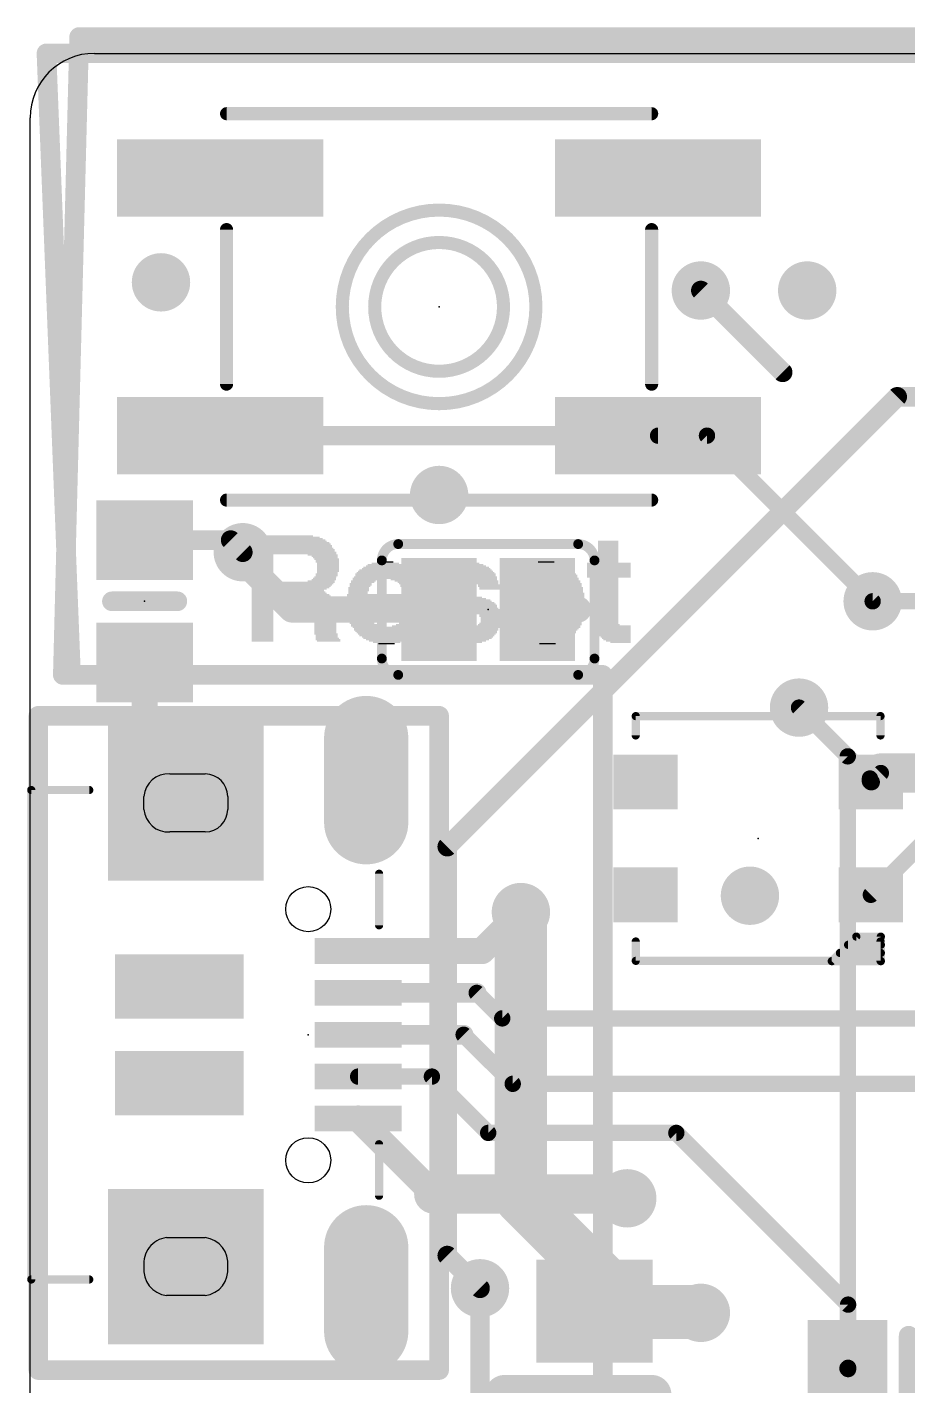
# Model space of a CAD drawing. Extents: x -3.3 to 69.5, y -0.4 to 53.7.
# Drawn here: x -0.05 to 13.63, y 32.65 to 53.75 of the extents above; entities that cross this region are included whole.
import ezdxf

# ---------------------------------------------------------------- set-up
doc = ezdxf.new("R2010")
doc.units = 0
for name, color, linetype in [('1', 12, 'CONTINUOUS'), ('16', 132, 'CONTINUOUS'), ('17', 110, 'CONTINUOUS'), ('18', 3, 'CONTINUOUS'), ('20', 53, 'CONTINUOUS'), ('200', 4, 'CONTINUOUS'), ('21', 40, 'CONTINUOUS'), ('22', 6, 'CONTINUOUS'), ('23', 53, 'CONTINUOUS'), ('24', 53, 'CONTINUOUS')]:
    doc.layers.add(name, color=color, linetype=linetype)

# ---------------------------------------------------------------- blocks, each defined once
blk = doc.blocks.new('RECT')
blk.add_solid([(-0.5, -0.5), (0.5, -0.5), (-0.5, 0.5), (0.5, 0.5)])
blk = doc.blocks.new('OFFSETP100')
at = {"const_width": 1}
blk.add_lwpolyline([(0, 0), (1, 0)], dxfattribs=at)
at = {"const_width": 0.5}
for points in [[(0, 0.25, 1), (0, -0.25)], [(1, -0.25, 1), (1, 0.25)]]:
    blk.add_lwpolyline(points, format="xyb", dxfattribs=at)
blk = doc.blocks.new('SQUAREP')
blk.add_solid([(-0.5, -0.5), (0.5, -0.5), (-0.5, 0.5), (0.5, 0.5)])
blk = doc.blocks.new('ROUNDV')
at = {"const_width": 0.5}
blk.add_lwpolyline([(0, -0.25, 1), (0, 0.25, 1), (0, -0.25)], format="xyb", dxfattribs=at)

msp = doc.modelspace()

# ---------------------------------------------------------------- linework, layer by layer
at = {"layer": '1'}
for points, const_width in [([(0.508, 43.688), (0.762, 53.594)], 0.3048), ([(0.762, 53.594), (69.342, 53.594)], 0.3048), ([(11.684, 48.387), (10.414, 49.657)], 0.3048), ([(2.95, 47.403), (9.75, 47.403)], 0.3048), ([(9.75, 47.403), (10.509, 47.403)], 0.254), ([(10.509, 47.403), (13.081, 44.831)], 0.254), ([(1.778, 45.781), (3.114, 45.781)], 0.3048), ([(3.114, 45.781), (3.302, 45.593)], 0.3048), ([(1.778, 43.881), (1.778, 42.34)], 0.4064), ([(8.89, 43.688), (0.508, 43.688)], 0.3048), ([(8.89, 30.226), (8.89, 43.688)], 0.3048), ([(13.039, 42.079), (11.938, 43.18)], 0.254), ([(0.127, 43.053), (0.127, 32.893)], 0.3048), ([(6.35, 43.053), (0.127, 43.053)], 0.3048), ([(6.35, 32.893), (6.35, 43.053)], 0.3048), ([(1.778, 42.34), (2.418, 41.7)], 0.4064), ([(13.208, 42.164), (12.954, 41.91)], 0.6096), ([(14.986, 42.164), (13.208, 42.164)], 0.6096), ([(13.039, 42.037), (13.039, 42.079)], 0.254), ([(13.067, 42.023), (13.208, 42.164)], 0.254), ([(13.039, 42.037), (13.053, 42.023)], 0.254), ([(13.053, 42.023), (13.067, 42.023)], 0.254), ([(14.182, 41.402), (13.053, 40.273)], 0.254), ([(7.015, 39.4), (7.62, 40.005)], 0.4064), ([(5.093, 39.4), (7.015, 39.4)], 0.4064), ([(5.093, 38.75), (6.934, 38.75)], 0.3048), ([(7.33, 38.354), (6.934, 38.75)], 0.254), ([(20.574, 38.354), (7.33, 38.354)], 0.254), ([(5.093, 38.1), (6.731, 38.1)], 0.3048), ([(7.493, 37.338), (6.731, 38.1)], 0.254), ([(5.093, 37.45), (6.238, 37.45)], 0.254), ([(6.238, 37.45), (7.112, 36.576)], 0.254), ([(21.463, 37.338), (7.493, 37.338)], 0.254), ([(5.093, 36.8), (6.267, 35.626)], 0.4064), ([(7.112, 36.576), (10.033, 36.576)], 0.254), ([(10.033, 36.576), (12.7, 33.909)], 0.254), ([(6.267, 35.626), (9.205, 35.626)], 0.6096), ([(9.205, 35.626), (9.271, 35.56)], 0.6096), ([(6.985, 31.184), (6.985, 34.163)], 0.3048), ([(10.389, 33.807), (8.763, 33.807)], 0.8128), ([(10.414, 33.782), (10.389, 33.807)], 0.8128), ([(12.7, 33.909), (12.7, 32.9286)], 0.254), ([(0.127, 32.893), (6.35, 32.893)], 0.3048), ([(12.7, 32.9286), (12.6898, 32.9184)], 0.254), ([(12.7, 32.9082), (12.6898, 32.9184)], 0.254), ([(12.7, 32.258), (12.7, 32.9082)], 0.254)]:
    msp.add_lwpolyline(points, dxfattribs=dict(at, const_width=const_width))
for points, const_width in [([(0.762, 53.6702, 1), (0.762, 53.5178)], 0.1524), ([(0.8382, 53.592, 1), (0.6858, 53.596)], 0.1524), ([(10.4679, 49.7109, 1), (10.3601, 49.6031)], 0.1524), ([(11.6301, 48.3331, 1), (11.7379, 48.4409)], 0.1524), ([(2.95, 47.4792, 1), (2.95, 47.3268)], 0.1524), ([(9.75, 47.4665, 1), (9.75, 47.3395)], 0.127), ([(9.75, 47.3268, 1), (9.75, 47.4792)], 0.1524), ([(10.5539, 47.4479, 1), (10.4641, 47.3581)], 0.127), ([(10.509, 47.3395, 1), (10.509, 47.4665)], 0.127), ([(1.778, 45.8572, 1), (1.778, 45.7048)], 0.1524), ([(3.1679, 45.8349, 1), (3.0601, 45.7271)], 0.1524), ([(3.114, 45.7048, 1), (3.114, 45.8572)], 0.1524), ([(3.2481, 45.5391, 1), (3.3559, 45.6469)], 0.1524), ([(13.0361, 44.7861, 1), (13.1259, 44.8759)], 0.127), ([(1.8796, 43.881, 1), (1.6764, 43.881)], 0.2032), ([(0.508, 43.7642, 1), (0.508, 43.6118)], 0.1524), ([(0.4318, 43.69, 1), (0.5842, 43.686)], 0.1524), ([(8.9662, 43.688, 1), (8.8138, 43.688)], 0.1524), ([(8.89, 43.6118, 1), (8.89, 43.7642)], 0.1524), ([(11.9829, 43.2249, 1), (11.8931, 43.1351)], 0.127), ([(0.2032, 43.053, 1), (0.0508, 43.053)], 0.1524), ([(0.127, 43.1292, 1), (0.127, 42.9768)], 0.1524), ([(6.4262, 43.053, 1), (6.2738, 43.053)], 0.1524), ([(6.35, 42.9768, 1), (6.35, 43.1292)], 0.1524), ([(1.6764, 42.34, 1), (1.8796, 42.34)], 0.2032), ([(1.8498, 42.4118, 1), (1.7062, 42.2682)], 0.2032), ([(13.208, 42.3164, 1), (13.208, 42.0116)], 0.3048), ([(13.3158, 42.0562, 1), (13.1002, 42.2718)], 0.3048), ([(13.1025, 42.079, 1), (12.9755, 42.079)], 0.127), ([(13.2529, 42.1191, 1), (13.1631, 42.2089)], 0.127), ([(12.8462, 42.0178, 1), (13.0618, 41.8022)], 0.3048), ([(13.0839, 42.0819, 1), (12.9941, 41.9921)], 0.127), ([(12.9755, 42.037, 1), (13.1025, 42.037)], 0.127), ([(13.053, 42.0865, 1), (13.053, 41.9595)], 0.127), ([(12.9941, 42.0341, 1), (13.0839, 42.1239)], 0.127), ([(13.0221, 42.0679, 1), (13.1119, 41.9781)], 0.127), ([(13.0081, 41.9781, 1), (13.0979, 42.0679)], 0.127), ([(13.067, 41.9595, 1), (13.067, 42.0865)], 0.127), ([(2.3462, 41.6282, 1), (2.4898, 41.7718)], 0.2032), ([(13.0081, 40.3179, 1), (13.0979, 40.2281)], 0.127), ([(7.6918, 39.9332, 1), (7.5482, 40.0768)], 0.2032), ([(5.093, 39.5016, 1), (5.093, 39.2984)], 0.2032), ([(6.9432, 39.4718, 1), (7.0868, 39.3282)], 0.2032), ([(7.015, 39.2984, 1), (7.015, 39.5016)], 0.2032), ([(5.093, 38.8262, 1), (5.093, 38.6738)], 0.1524), ([(6.9789, 38.7949, 1), (6.8891, 38.7051)], 0.127), ([(6.934, 38.6738, 1), (6.934, 38.8262)], 0.1524), ([(7.33, 38.4175, 1), (7.33, 38.2905)], 0.127), ([(7.2851, 38.3091, 1), (7.3749, 38.3989)], 0.127), ([(5.093, 38.1762, 1), (5.093, 38.0238)], 0.1524), ([(6.7759, 38.1449, 1), (6.6861, 38.0551)], 0.127), ([(6.731, 38.0238, 1), (6.731, 38.1762)], 0.1524), ([(5.093, 37.5135, 1), (5.093, 37.3865)], 0.127), ([(6.2829, 37.4949, 1), (6.1931, 37.4051)], 0.127), ([(6.238, 37.3865, 1), (6.238, 37.5135)], 0.127), ([(7.493, 37.4015, 1), (7.493, 37.2745)], 0.127), ([(7.4481, 37.2931, 1), (7.5379, 37.3829)], 0.127), ([(5.1648, 36.8718, 1), (5.0212, 36.7282)], 0.2032), ([(7.112, 36.6395, 1), (7.112, 36.5125)], 0.127), ([(7.0671, 36.5311, 1), (7.1569, 36.6209)], 0.127), ([(10.0779, 36.6209, 1), (9.9881, 36.5311)], 0.127), ([(10.033, 36.5125, 1), (10.033, 36.6395)], 0.127), ([(6.267, 35.7784, 1), (6.267, 35.4736)], 0.3048), ([(9.3128, 35.7338, 1), (9.0972, 35.5182)], 0.3048), ([(9.205, 35.4736, 1), (9.205, 35.7784)], 0.3048), ([(6.1952, 35.5542, 1), (6.3388, 35.6978)], 0.2032), ([(9.1632, 35.4522, 1), (9.3788, 35.6678)], 0.3048), ([(7.0612, 34.163, 1), (6.9088, 34.163)], 0.1524), ([(8.763, 34.0102, 1), (8.763, 33.6038)], 0.4064), ([(10.5327, 33.9507, 1), (10.2453, 33.6633)], 0.4064), ([(10.389, 33.6038, 1), (10.389, 34.0102)], 0.4064), ([(10.2703, 33.6383, 1), (10.5577, 33.9257)], 0.4064), ([(12.7635, 33.909, 1), (12.6365, 33.909)], 0.127), ([(12.6551, 33.8641, 1), (12.7449, 33.9539)], 0.127), ([(0.127, 32.9692, 1), (0.127, 32.8168)], 0.1524), ([(0.0508, 32.893, 1), (0.2032, 32.893)], 0.1524), ([(6.2738, 32.893, 1), (6.4262, 32.893)], 0.1524), ([(6.35, 32.8168, 1), (6.35, 32.9692)], 0.1524), ([(12.7347, 32.9633, 1), (12.6449, 32.8735)], 0.127), ([(12.6449, 32.9633, 1), (12.7347, 32.8735)], 0.127), ([(12.7635, 32.9082, 1), (12.6365, 32.9082)], 0.127), ([(12.6365, 32.9286, 1), (12.7635, 32.9286)], 0.127), ([(12.7449, 32.8837, 1), (12.6551, 32.9735)], 0.127), ([(12.6551, 32.8633, 1), (12.7449, 32.9531)], 0.127)]:
    msp.add_lwpolyline(points, format="xyb", dxfattribs=dict(at, const_width=const_width))
at = {"layer": '16'}
for points, const_width in [([(0.254, 53.34), (68.834, 53.34)], 0.3048), ([(0.635, 43.688), (0.254, 53.34)], 0.3048), ([(13.462, 48.006), (6.477, 41.021)], 0.3048), ([(28.956, 48.006), (13.462, 48.006)], 0.3048), ([(3.302, 45.466), (3.302, 45.593)], 0.4064), ([(4.064, 44.704), (3.302, 45.466)], 0.4064), ([(14.224, 44.831), (13.081, 44.831)], 0.254), ([(4.064, 44.704), (6.35, 44.704)], 0.4064), ([(7.874, 44.704), (8.509, 44.704)], 0.4064), ([(8.89, 43.688), (0.635, 43.688)], 0.3048), ([(8.89, 32.385), (8.89, 43.688)], 0.3048), ([(12.6947, 42.4233), (11.938, 43.18)], 0.254), ([(0.127, 43.053), (0.127, 32.893)], 0.3048), ([(6.35, 43.053), (0.127, 43.053)], 0.3048), ([(6.35, 32.893), (6.35, 43.053)], 0.3048), ([(12.6947, 31.4647), (12.6947, 42.4233)], 0.254), ([(6.477, 41.021), (6.477, 34.671)], 0.3048), ([(7.62, 40.005), (7.62, 35.56)], 0.8128), ([(7.62, 35.56), (9.398, 33.782)], 0.8128), ([(6.477, 34.671), (6.985, 34.163)], 0.3048), ([(9.398, 33.782), (10.414, 33.782)], 0.8128), ([(0.127, 32.893), (6.35, 32.893)], 0.3048), ([(6.35, 31.496), (7.366, 32.512)], 0.6096), ([(7.366, 32.512), (9.652, 32.512)], 0.6096)]:
    msp.add_lwpolyline(points, dxfattribs=dict(at, const_width=const_width))
for points, const_width in [([(0.254, 53.4162, 1), (0.254, 53.2638)], 0.1524), ([(0.3301, 53.343, 1), (0.1779, 53.337)], 0.1524), ([(13.462, 48.0822, 1), (13.462, 47.9298)], 0.1524), ([(13.5159, 47.9521, 1), (13.4081, 48.0599)], 0.1524), ([(3.4036, 45.593, 1), (3.2004, 45.593)], 0.2032), ([(3.3738, 45.5378, 1), (3.2302, 45.3942)], 0.2032), ([(3.2004, 45.466, 1), (3.4036, 45.466)], 0.2032), ([(13.081, 44.8945, 1), (13.081, 44.7675)], 0.127), ([(4.064, 44.8056, 1), (4.064, 44.6024)], 0.2032), ([(3.9922, 44.6322, 1), (4.1358, 44.7758)], 0.2032), ([(6.35, 44.6024, 1), (6.35, 44.8056)], 0.2032), ([(7.874, 44.8056, 1), (7.874, 44.6024)], 0.2032), ([(8.509, 44.6024, 1), (8.509, 44.8056)], 0.2032), ([(0.635, 43.7642, 1), (0.635, 43.6118)], 0.1524), ([(0.5589, 43.685, 1), (0.7111, 43.691)], 0.1524), ([(8.9662, 43.688, 1), (8.8138, 43.688)], 0.1524), ([(8.89, 43.6118, 1), (8.89, 43.7642)], 0.1524), ([(11.9829, 43.2249, 1), (11.8931, 43.1351)], 0.127), ([(0.2032, 43.053, 1), (0.0508, 43.053)], 0.1524), ([(0.127, 43.1292, 1), (0.127, 42.9768)], 0.1524), ([(6.4262, 43.053, 1), (6.2738, 43.053)], 0.1524), ([(6.35, 42.9768, 1), (6.35, 43.1292)], 0.1524), ([(12.7582, 42.4233, 1), (12.6312, 42.4233)], 0.127), ([(12.6498, 42.3784, 1), (12.7396, 42.4682)], 0.127), ([(6.5532, 41.021, 1), (6.4008, 41.021)], 0.1524), ([(6.4231, 41.0749, 1), (6.5309, 40.9671)], 0.1524), ([(7.8232, 40.005, 1), (7.4168, 40.005)], 0.4064), ([(7.7637, 35.7037, 1), (7.4763, 35.4163)], 0.4064), ([(7.4168, 35.56, 1), (7.8232, 35.56)], 0.4064), ([(6.5309, 34.7249, 1), (6.4231, 34.6171)], 0.1524), ([(6.4008, 34.671, 1), (6.5532, 34.671)], 0.1524), ([(6.9311, 34.1091, 1), (7.0389, 34.2169)], 0.1524), ([(9.398, 33.9852, 1), (9.398, 33.5788)], 0.4064), ([(10.414, 33.5788, 1), (10.414, 33.9852)], 0.4064), ([(9.2543, 33.6383, 1), (9.5417, 33.9257)], 0.4064), ([(0.127, 32.9692, 1), (0.127, 32.8168)], 0.1524), ([(0.0508, 32.893, 1), (0.2032, 32.893)], 0.1524), ([(6.2738, 32.893, 1), (6.4262, 32.893)], 0.1524), ([(6.35, 32.8168, 1), (6.35, 32.9692)], 0.1524), ([(7.366, 32.6644, 1), (7.366, 32.3596)], 0.3048), ([(7.4738, 32.4042, 1), (7.2582, 32.6198)], 0.3048), ([(9.652, 32.3596, 1), (9.652, 32.6644)], 0.3048)]:
    msp.add_lwpolyline(points, format="xyb", dxfattribs=dict(at, const_width=const_width))
at = {"layer": '20'}
for p, q in [((1, 53.34), (64.516, 53.34)), ((0, 23.368), (0, 52.34)), ((2.168, 42.15), (2.718, 42.15)), ((1.768, 41.6), (1.768, 41.8)), ((3.068, 41.8), (3.068, 41.6)), ((2.718, 41.25), (2.168, 41.25)), ((2.118, 34.95), (2.718, 34.95)), ((2.718, 34.05), (2.118, 34.05))]:
    msp.add_line(p, q, dxfattribs=at)
for centre in [(4.318, 40.05), (4.318, 36.15)]:
    msp.add_circle(centre, 0.35, dxfattribs=at)
for centre, radius, start, end in [((1, 52.34), 1, 90, 180), ((2.143, 41.775), 0.3758, 86.1859, 176.1859), ((2.718, 41.8), 0.35, 0, 90), ((2.143, 41.625), 0.3758, 183.8141, 273.8141), ((2.718, 41.6), 0.35, 270, 0), ((2.168, 34.55), 0.4031, 97.125, 187.125), ((2.668, 34.55), 0.4031, 352.875, 82.875), ((2.168, 34.45), 0.4031, 172.875, 262.875), ((2.668, 34.45), 0.4031, 277.125, 7.125)]:
    msp.add_arc(centre, radius, start, end, dxfattribs=at)
at = {"layer": '21'}
for points, const_width in [([(3.05, 52.403), (9.65, 52.403)], 0.2032), ([(3.05, 48.203), (3.05, 50.603)], 0.2032), ([(9.65, 50.603), (9.65, 48.203)], 0.2032), ([(9.65, 46.403), (3.05, 46.403)], 0.2032), ([(2.286, 44.831), (1.27, 44.831)], 0.3048), ([(13.203, 43.048), (9.403, 43.048)], 0.127), ([(9.403, 43.048), (9.403, 42.748)], 0.127), ([(13.203, 42.748), (13.203, 43.048)], 0.127), ([(0.918, 41.9), (0.018, 41.9)], 0.127), ([(0.018, 41.9), (0.018, 34.3)], 0.127), ([(5.418, 40.6), (5.418, 39.8)], 0.127), ([(12.827, 39.624), (12.446, 39.243)], 0.127), ([(13.208, 39.624), (12.827, 39.624)], 0.127), ([(13.208, 39.243), (13.208, 39.624)], 0.127), ([(9.403, 39.248), (9.403, 39.548)], 0.127), ([(12.7, 39.497), (13.208, 39.497)], 0.127), ([(13.203, 39.548), (13.203, 39.248)], 0.127), ([(13.203, 39.248), (9.403, 39.248)], 0.127), ([(12.446, 39.243), (13.208, 39.243)], 0.127), ([(12.446, 39.243), (13.208, 39.243)], 0.127), ([(12.573, 39.37), (13.208, 39.37)], 0.127), ([(5.418, 36.4), (5.418, 35.6)], 0.127), ([(0.018, 34.3), (0.918, 34.3)], 0.127), ([(13.6398, 33.4264), (13.6398, 32.4104)], 0.3048)]:
    msp.add_lwpolyline(points, dxfattribs=dict(at, const_width=const_width))
for points, const_width in [([(3.05, 52.4538, 1), (3.05, 52.3522)], 0.1016), ([(9.65, 52.3522, 1), (9.65, 52.4538)], 0.1016), ([(6.35, 47.8997, 1), (6.35, 50.9063, 1), (6.35, 47.8997)], 0.2032), ([(3.1008, 50.603, 1), (2.9992, 50.603)], 0.1016), ([(9.7008, 50.603, 1), (9.5992, 50.603)], 0.1016), ([(6.35, 48.403, 1), (6.35, 50.403, 1), (6.35, 48.403)], 0.2032), ([(2.9992, 48.203, 1), (3.1008, 48.203)], 0.1016), ([(9.5992, 48.203, 1), (9.7008, 48.203)], 0.1016), ([(3.05, 46.4538, 1), (3.05, 46.3522)], 0.1016), ([(9.65, 46.3522, 1), (9.65, 46.4538)], 0.1016), ([(1.27, 44.9072, 1), (1.27, 44.7548)], 0.1524), ([(2.286, 44.7548, 1), (2.286, 44.9072)], 0.1524), ([(9.403, 43.0798, 1), (9.403, 43.0162)], 0.0635), ([(9.4348, 43.048, 1), (9.3712, 43.048)], 0.0635), ([(13.2348, 43.048, 1), (13.1713, 43.048)], 0.0635), ([(13.203, 43.0162, 1), (13.203, 43.0798)], 0.0635), ([(9.3712, 42.748, 1), (9.4348, 42.748)], 0.0635), ([(13.1713, 42.748, 1), (13.2348, 42.748)], 0.0635), ([(0.018, 41.9318, 1), (0.018, 41.8682)], 0.0635), ([(0.0498, 41.9, 1), (-0.0137, 41.9)], 0.0635), ([(0.918, 41.8682, 1), (0.918, 41.9318)], 0.0635), ([(5.4497, 40.6, 1), (5.3863, 40.6)], 0.0635), ([(5.3863, 39.8, 1), (5.4497, 39.8)], 0.0635), ([(12.827, 39.6558, 1), (12.827, 39.5922)], 0.0635), ([(12.8495, 39.6015, 1), (12.8045, 39.6465)], 0.0635), ([(13.2398, 39.624, 1), (13.1762, 39.624)], 0.0635), ([(13.208, 39.5922, 1), (13.208, 39.6558)], 0.0635), ([(9.4348, 39.548, 1), (9.3712, 39.548)], 0.0635), ([(12.7, 39.5288, 1), (12.7, 39.4652)], 0.0635), ([(13.2348, 39.548, 1), (13.1713, 39.548)], 0.0635), ([(13.208, 39.4652, 1), (13.208, 39.5288)], 0.0635), ([(9.3712, 39.248, 1), (9.4348, 39.248)], 0.0635), ([(9.403, 39.2798, 1), (9.403, 39.2163)], 0.0635), ([(12.446, 39.2748, 1), (12.446, 39.2112)], 0.0635), ([(12.446, 39.2748, 1), (12.446, 39.2112)], 0.0635), ([(12.4235, 39.2655, 1), (12.4685, 39.2205)], 0.0635), ([(12.573, 39.4018, 1), (12.573, 39.3383)], 0.0635), ([(13.1713, 39.248, 1), (13.2348, 39.248)], 0.0635), ([(13.1762, 39.243, 1), (13.2398, 39.243)], 0.0635), ([(13.203, 39.2163, 1), (13.203, 39.2798)], 0.0635), ([(13.208, 39.3383, 1), (13.208, 39.4018)], 0.0635), ([(13.208, 39.2112, 1), (13.208, 39.2748)], 0.0635), ([(13.208, 39.2112, 1), (13.208, 39.2748)], 0.0635), ([(5.4497, 36.4, 1), (5.3863, 36.4)], 0.0635), ([(5.3863, 35.6, 1), (5.4497, 35.6)], 0.0635), ([(0.018, 34.3318, 1), (0.018, 34.2683)], 0.0635), ([(-0.0137, 34.3, 1), (0.0498, 34.3)], 0.0635), ([(0.918, 34.2683, 1), (0.918, 34.3318)], 0.0635), ([(13.716, 33.4264, 1), (13.5636, 33.4264)], 0.1524)]:
    msp.add_lwpolyline(points, format="xyb", dxfattribs=dict(at, const_width=const_width))
at = {"layer": '22'}
for points, const_width in [([(5.715, 45.72, 0.4142), (5.461, 45.466)], 0.1524), ([(5.715, 45.7581, 1), (5.715, 45.6819)], 0.0762), ([(5.715, 45.6819, 1), (5.715, 45.7581)], 0.0762), ([(8.763, 45.466, 0.4142), (8.509, 45.72)], 0.1524), ([(8.509, 45.7581, 1), (8.509, 45.6819)], 0.0762), ([(8.509, 45.6819, 1), (8.509, 45.7581)], 0.0762), ([(5.4991, 45.466, 1), (5.4229, 45.466)], 0.0762), ([(5.4229, 45.466, 1), (5.4991, 45.466)], 0.0762), ([(8.8011, 45.466, 1), (8.7249, 45.466)], 0.0762), ([(8.7249, 45.466, 1), (8.8011, 45.466)], 0.0762), ([(5.461, 43.942, 0.4142), (5.715, 43.688)], 0.1524), ([(5.4991, 43.942, 1), (5.4229, 43.942)], 0.0762), ([(5.4229, 43.942, 1), (5.4991, 43.942)], 0.0762), ([(8.509, 43.688, 0.4142), (8.763, 43.942)], 0.1524), ([(8.8011, 43.942, 1), (8.7249, 43.942)], 0.0762), ([(8.7249, 43.942, 1), (8.8011, 43.942)], 0.0762), ([(5.715, 43.7261, 1), (5.715, 43.6499)], 0.0762), ([(5.715, 43.6499, 1), (5.715, 43.7261)], 0.0762), ([(8.509, 43.7261, 1), (8.509, 43.6499)], 0.0762), ([(8.509, 43.6499, 1), (8.509, 43.7261)], 0.0762)]:
    msp.add_lwpolyline(points, format="xyb", dxfattribs=dict(at, const_width=const_width))
at = {"layer": '22', "const_width": 0.1524}
for points in [[(8.509, 45.72), (5.715, 45.72)], [(5.461, 45.466), (5.461, 43.942)], [(8.763, 45.466), (8.763, 43.942)], [(5.715, 43.688), (8.509, 43.688)]]:
    msp.add_lwpolyline(points, dxfattribs=at)
at = {"layer": '23'}
for p in [(6.35, 49.403), (1.778, 44.831), (11.303, 41.148), (4.318, 38.1)]:
    msp.add_point(p, dxfattribs=at)
at = {"layer": '24'}
msp.add_point((7.112, 44.704), dxfattribs=at)

# ---------------------------------------------------------------- block references
at = {"layer": '1'}
for p, xscale, yscale, rotation in [((2.95, 51.403), 3.2, 1.2, 180), ((9.75, 51.403), 3.2, 1.2, 180), ((2.95, 47.403), 3.2, 1.2, 180), ((9.75, 47.403), 3.2, 1.2, 180), ((1.778, 45.781), 1.24, 1.5, 270), ((1.778, 43.881), 1.24, 1.5, 270), ((5.093, 39.4), 0.4, 1.35, 270), ((5.093, 38.75), 0.4, 1.35, 270), ((5.093, 38.1), 0.4, 1.35, 270), ((5.093, 37.45), 0.4, 1.35, 270), ((5.093, 36.8), 0.4, 1.35, 270), ((8.763, 33.807), 1.6, 1.803, 270)]:
    msp.add_blockref('RECT', p, dxfattribs=dict(at, xscale=xscale, yscale=yscale, rotation=rotation))
at = {"layer": '1', "xscale": 0.85, "rotation": 270}
for p in [(9.553, 42.023), (13.053, 42.023), (9.553, 40.273), (13.053, 40.273)]:
    msp.add_blockref('RECT', p, dxfattribs=at)
at = {"layer": '1', "xscale": 2}
for p in [(2.318, 38.85), (2.318, 37.35)]:
    msp.add_blockref('RECT', p, dxfattribs=at)
at = {"layer": '1', "xscale": 1.24, "yscale": 1.5}
msp.add_blockref('RECT', (12.6898, 32.9184), dxfattribs=at)
at = {"layer": '16', "xscale": 1.1684, "yscale": 1.6002}
for p in [(6.35, 44.704), (7.874, 44.704)]:
    msp.add_blockref('RECT', p, dxfattribs=at)
at = {"layer": '17', "xscale": 1.308, "yscale": 1.308}
for p, rotation in [((5.218, 41.4), 90), ((5.218, 41.4), 90), ((5.218, 34.8), 270), ((5.218, 34.8), 270)]:
    msp.add_blockref('OFFSETP100', p, dxfattribs=dict(at, rotation=rotation))
at = {"layer": '17', "xscale": 2.413, "yscale": 2.413}
for p in [(2.418, 41.7), (2.418, 41.7), (2.418, 34.5), (2.418, 34.5)]:
    msp.add_blockref('SQUAREP', p, dxfattribs=at)
at = {"layer": '18', "xscale": 0.9064, "yscale": 0.9064}
for p in [(2.032, 49.784), (2.032, 49.784), (10.414, 49.657), (10.414, 49.657), (12.065, 49.657), (12.065, 49.657), (6.35, 46.482), (6.35, 46.482), (3.302, 45.593), (3.302, 45.593), (13.081, 44.831), (13.081, 44.831), (11.938, 43.18), (11.938, 43.18), (11.176, 40.259), (11.176, 40.259), (7.62, 40.005), (7.62, 40.005), (9.271, 35.56), (9.271, 35.56), (6.985, 34.163), (6.985, 34.163), (10.414, 33.782), (10.414, 33.782)]:
    msp.add_blockref('ROUNDV', p, dxfattribs=at)
at = {"layer": '200', "yscale": 0.0212}
for p, xscale in [((3.9686, 45.824), 1.0583), ((4.0109, 45.7817), 1.143), ((3.9157, 45.8452), 0.9525), ((3.9898, 45.8028), 1.1006), ((4.0215, 45.7605), 1.1641), ((4.0427, 45.7393), 1.2065), ((4.0638, 45.697), 1.2488), ((4.0638, 45.6758), 1.2488), ((4.0744, 45.6547), 1.27), ((4.085, 45.6335), 1.2911), ((4.085, 45.6123), 1.2911), ((4.0956, 45.5912), 1.3123), ((4.0956, 45.57), 1.3123), ((4.0533, 45.7182), 1.2276), ((8.9743, 45.7605), 0.3175), ((8.9743, 45.7393), 0.3175), ((8.9743, 45.7182), 0.3175), ((8.9743, 45.697), 0.3175), ((8.9743, 45.6758), 0.3175), ((8.9743, 45.6547), 0.3175), ((8.9743, 45.6335), 0.3175), ((8.9743, 45.6123), 0.3175), ((8.9743, 45.5912), 0.3175), ((8.9743, 45.57), 0.3175), ((3.6088, 45.5488), 0.3387), ((3.6088, 45.5277), 0.3387), ((3.6088, 45.5065), 0.3387), ((3.6088, 45.4853), 0.3387), ((3.6088, 45.4642), 0.3387), ((3.6088, 45.443), 0.3387), ((3.6088, 45.4218), 0.3387), ((3.6088, 45.4007), 0.3387), ((3.6088, 45.3795), 0.3387), ((3.6088, 45.3584), 0.3387), ((4.5401, 45.5488), 0.4657), ((4.5718, 45.5277), 0.4022), ((4.5824, 45.5065), 0.381), ((4.6036, 45.4853), 0.381), ((4.6142, 45.4642), 0.3598), ((4.6142, 45.443), 0.3598), ((4.6247, 45.4218), 0.3387), ((4.6247, 45.4007), 0.3387), ((4.6247, 45.3795), 0.3387), ((4.6247, 45.3584), 0.3387), ((5.5137, 45.3584), 0.6773), ((5.5243, 45.3795), 0.6138), ((5.5137, 45.4007), 0.5503), ((5.5137, 45.4218), 0.4233), ((5.5137, 45.443), 0.254), ((6.7519, 45.3584), 0.7408), ((6.7413, 45.3795), 0.6773), ((6.7413, 45.4007), 0.5926), ((6.7413, 45.4218), 0.4656), ((6.7413, 45.443), 0.2963), ((8.0113, 45.3584), 0.6773), ((8.0218, 45.3795), 0.6138), ((8.0113, 45.4007), 0.5503), ((8.0113, 45.4218), 0.4233), ((8.0113, 45.443), 0.254), ((8.9849, 45.4218), 0.6773), ((8.9849, 45.4007), 0.6773), ((8.9849, 45.3795), 0.6773), ((8.9849, 45.3584), 0.6773), ((8.9743, 45.5488), 0.3175), ((8.9743, 45.5277), 0.3175), ((8.9743, 45.5065), 0.3175), ((8.9743, 45.4853), 0.3175), ((8.9743, 45.4642), 0.3175), ((8.9743, 45.443), 0.3175), ((3.6088, 45.3372), 0.3387), ((3.6088, 45.316), 0.3387), ((3.6088, 45.2949), 0.3387), ((3.6088, 45.2737), 0.3387), ((3.6088, 45.2525), 0.3387), ((3.6088, 45.2314), 0.3387), ((3.6088, 45.2102), 0.3387), ((3.6088, 45.189), 0.3387), ((3.6088, 45.1679), 0.3387), ((3.6088, 45.1467), 0.3387), ((4.5189, 45.1467), 0.4233), ((4.5612, 45.1679), 0.381), ((4.5718, 45.189), 0.3598), ((4.5824, 45.2102), 0.3387), ((4.6036, 45.2525), 0.3387), ((4.6036, 45.2314), 0.3387), ((4.6141, 45.2737), 0.3175), ((4.6247, 45.3372), 0.3387), ((4.6247, 45.316), 0.3387), ((4.6247, 45.2949), 0.3387), ((5.175, 45.1467), 0.381), ((5.5137, 45.189), 1.016), ((5.2174, 45.1679), 0.4233), ((5.5137, 45.2102), 0.9736), ((5.5137, 45.2525), 0.9313), ((5.5243, 45.2314), 0.9525), ((5.5137, 45.2737), 0.889), ((5.5137, 45.2949), 0.8466), ((5.5137, 45.316), 0.8043), ((5.5243, 45.3372), 0.7408), ((5.81, 45.1679), 0.4233), ((5.8524, 45.1467), 0.381), ((6.7413, 45.189), 1.016), ((6.4344, 45.1679), 0.4022), ((6.4027, 45.1467), 0.3387), ((6.7413, 45.2314), 0.9736), ((6.7519, 45.2102), 0.9948), ((6.7519, 45.2525), 0.9525), ((6.7519, 45.2737), 0.9101), ((6.7519, 45.2949), 0.8678), ((6.7519, 45.316), 0.8255), ((6.7519, 45.3372), 0.7831), ((7.0482, 45.1679), 0.4022), ((7.08, 45.1467), 0.381), ((7.6726, 45.1467), 0.381), ((8.0113, 45.189), 1.016), ((7.7149, 45.1679), 0.4233), ((8.0113, 45.2102), 0.9736), ((8.0218, 45.2314), 0.9525), ((8.0113, 45.2525), 0.9313), ((8.0113, 45.2737), 0.889), ((8.0113, 45.2949), 0.8466), ((8.0113, 45.316), 0.8043), ((8.0218, 45.3372), 0.7408), ((8.3076, 45.1679), 0.4233), ((8.3499, 45.1467), 0.381), ((8.9849, 45.3372), 0.6773), ((8.9849, 45.316), 0.6773), ((8.9849, 45.2949), 0.6773), ((8.9849, 45.2737), 0.6773), ((8.9849, 45.2525), 0.6773), ((8.9849, 45.2314), 0.6773), ((8.9849, 45.2102), 0.6773), ((8.9743, 45.189), 0.3175), ((8.9743, 45.1679), 0.3175), ((8.9743, 45.1467), 0.3175), ((4.085, 45.1255), 1.2911), ((4.0744, 45.1044), 1.27), ((4.0638, 45.0832), 1.2488), ((4.0427, 45.0409), 1.2065), ((4.0215, 45.0197), 1.1641), ((4.0003, 44.9985), 1.1218), ((4.0109, 44.9774), 1.143), ((4.0215, 44.9562), 1.1641), ((4.0427, 44.935), 1.2065), ((4.0533, 45.062), 1.2276), ((5.5137, 44.935), 1.1853), ((5.101, 45.0409), 0.3175), ((5.101, 45.0197), 0.3175), ((5.101, 44.9985), 0.3175), ((5.0904, 44.9774), 0.2963), ((5.0904, 44.9562), 0.2963), ((5.1221, 45.062), 0.3175), ((5.1327, 45.1044), 0.3387), ((5.1327, 45.0832), 0.3387), ((5.1645, 45.1255), 0.3598), ((5.8735, 45.1255), 0.3387), ((5.8947, 45.1044), 0.3387), ((5.9053, 45.0832), 0.3175), ((5.9053, 45.062), 0.3175), ((5.9264, 45.0409), 0.3175), ((5.9264, 45.0197), 0.3175), ((5.937, 44.9985), 0.2963), ((5.937, 44.9774), 0.2963), ((5.9476, 44.9562), 0.3175), ((6.3709, 45.1044), 0.3175), ((6.3709, 45.0832), 0.3175), ((6.3709, 45.062), 0.3175), ((6.3709, 45.0409), 0.3175), ((6.4132, 44.9774), 0.4022), ((6.3815, 45.1255), 0.3387), ((6.3815, 45.0197), 0.3387), ((6.3921, 44.9985), 0.3598), ((6.4767, 44.9562), 0.4868), ((6.5297, 44.935), 0.5926), ((7.1011, 45.1255), 0.3387), ((7.1011, 45.1044), 0.3387), ((7.1223, 45.0832), 0.3387), ((7.1223, 45.062), 0.3387), ((7.1329, 45.0409), 0.3175), ((7.1329, 45.0197), 0.3175), ((8.0113, 44.935), 1.1853), ((7.5985, 45.0409), 0.3175), ((7.5985, 45.0197), 0.3175), ((7.5985, 44.9985), 0.3175), ((7.5879, 44.9774), 0.2963), ((7.5879, 44.9562), 0.2963), ((7.6197, 45.062), 0.3175), ((7.6303, 45.1044), 0.3387), ((7.6303, 45.0832), 0.3387), ((7.662, 45.1255), 0.3598), ((8.3711, 45.1255), 0.3387), ((8.3922, 45.1044), 0.3387), ((8.4028, 45.0832), 0.3175), ((8.4028, 45.062), 0.3175), ((8.424, 45.0409), 0.3175), ((8.424, 45.0197), 0.3175), ((8.4346, 44.9985), 0.2963), ((8.4346, 44.9774), 0.2963), ((8.4452, 44.9562), 0.3175), ((8.9743, 45.1255), 0.3175), ((8.9743, 45.1044), 0.3175), ((8.9743, 45.0832), 0.3175), ((8.9743, 45.062), 0.3175), ((8.9743, 45.0409), 0.3175), ((8.9743, 45.0197), 0.3175), ((8.9743, 44.9985), 0.3175), ((8.9743, 44.9774), 0.3175), ((8.9743, 44.9562), 0.3175), ((8.9743, 44.935), 0.3175), ((4.0638, 44.8927), 1.2488), ((4.0638, 44.8715), 1.2488), ((4.0744, 44.8504), 1.27), ((3.6088, 44.8292), 0.3387), ((3.6088, 44.808), 0.3387), ((3.6088, 44.7869), 0.3387), ((3.6088, 44.7657), 0.3387), ((3.6088, 44.7445), 0.3387), ((3.6088, 44.7234), 0.3387), ((4.0533, 44.9139), 1.2276), ((4.4872, 44.8292), 0.4445), ((4.5295, 44.808), 0.4022), ((4.5401, 44.7869), 0.381), ((4.5507, 44.7657), 0.3598), ((4.5612, 44.7445), 0.3387), ((4.5718, 44.7234), 0.3598), ((5.0798, 44.7234), 0.3175), ((5.5137, 44.9139), 1.1853), ((5.5137, 44.8927), 1.1853), ((5.5137, 44.8715), 1.1853), ((5.5137, 44.8504), 1.1853), ((5.5137, 44.8292), 1.1853), ((5.5137, 44.808), 1.1853), ((5.5137, 44.7869), 1.1853), ((5.5137, 44.7657), 1.1853), ((5.5137, 44.7445), 1.1853), ((6.5826, 44.9139), 0.6985), ((6.6355, 44.8927), 0.762), ((6.6672, 44.8715), 0.8255), ((6.7096, 44.8504), 0.8678), ((6.7307, 44.8292), 0.8678), ((6.7731, 44.808), 0.8678), ((6.8048, 44.7869), 0.8466), ((6.8366, 44.7657), 0.8255), ((6.8683, 44.7445), 0.762), ((6.9212, 44.7234), 0.6985), ((7.5774, 44.7234), 0.3175), ((8.0113, 44.9139), 1.1853), ((8.0113, 44.8927), 1.1853), ((8.0113, 44.8715), 1.1853), ((8.0113, 44.8504), 1.1853), ((8.0113, 44.8292), 1.1853), ((8.0113, 44.808), 1.1853), ((8.0113, 44.7869), 1.1853), ((8.0113, 44.7657), 1.1853), ((8.0113, 44.7445), 1.1853), ((8.9743, 44.9139), 0.3175), ((8.9743, 44.8927), 0.3175), ((8.9743, 44.8715), 0.3175), ((8.9743, 44.8504), 0.3175), ((8.9743, 44.8292), 0.3175), ((8.9743, 44.808), 0.3175), ((8.9743, 44.7869), 0.3175), ((8.9743, 44.7657), 0.3175), ((8.9743, 44.7445), 0.3175), ((8.9743, 44.7234), 0.3175), ((3.6088, 44.7022), 0.3387), ((3.6088, 44.681), 0.3387), ((3.6088, 44.6599), 0.3387), ((3.6088, 44.6387), 0.3387), ((3.6088, 44.6175), 0.3387), ((3.6088, 44.5964), 0.3387), ((3.6088, 44.5752), 0.3387), ((3.6088, 44.5541), 0.3387), ((3.6088, 44.5329), 0.3387), ((3.6088, 44.5117), 0.3387), ((4.5718, 44.7022), 0.3598), ((4.5824, 44.681), 0.3387), ((4.5824, 44.6599), 0.3387), ((4.5824, 44.6387), 0.3387), ((4.5824, 44.6175), 0.3387), ((4.5824, 44.5964), 0.3387), ((4.5824, 44.5752), 0.3387), ((4.5824, 44.5541), 0.3387), ((4.5824, 44.5329), 0.3387), ((4.5824, 44.5117), 0.3387), ((5.0798, 44.7022), 0.3175), ((5.0798, 44.681), 0.3175), ((5.0798, 44.6599), 0.3175), ((5.101, 44.6387), 0.3175), ((5.101, 44.6175), 0.3175), ((5.101, 44.5964), 0.3175), ((5.1115, 44.5752), 0.3387), ((5.1115, 44.5541), 0.3387), ((5.1327, 44.5329), 0.3387), ((5.1433, 44.5117), 0.3598), ((5.9158, 44.5329), 0.3387), ((5.9053, 44.5117), 0.3175), ((5.9264, 44.5541), 0.3175), ((6.3497, 44.6175), 0.3175), ((6.3497, 44.5964), 0.3175), ((6.3497, 44.5752), 0.3175), ((6.3603, 44.5541), 0.3387), ((6.3603, 44.5329), 0.3387), ((6.3815, 44.5117), 0.3387), ((6.9847, 44.7022), 0.6138), ((7.0376, 44.681), 0.508), ((7.08, 44.6599), 0.4233), ((7.1223, 44.6387), 0.381), ((7.1435, 44.6175), 0.3387), ((7.1435, 44.5964), 0.3387), ((7.154, 44.5752), 0.3175), ((7.154, 44.5541), 0.3175), ((7.154, 44.5329), 0.3175), ((7.154, 44.5117), 0.3175), ((7.5774, 44.7022), 0.3175), ((7.5774, 44.681), 0.3175), ((7.5774, 44.6599), 0.3175), ((7.5985, 44.6387), 0.3175), ((7.5985, 44.6175), 0.3175), ((7.5985, 44.5964), 0.3175), ((7.6091, 44.5752), 0.3387), ((7.6091, 44.5541), 0.3387), ((7.6303, 44.5329), 0.3387), ((7.6409, 44.5117), 0.3598), ((8.4134, 44.5329), 0.3387), ((8.4028, 44.5117), 0.3175), ((8.424, 44.5541), 0.3175), ((8.9743, 44.7022), 0.3175), ((8.9743, 44.681), 0.3175), ((8.9743, 44.6599), 0.3175), ((8.9743, 44.6387), 0.3175), ((8.9743, 44.6175), 0.3175), ((8.9743, 44.5964), 0.3175), ((8.9743, 44.5752), 0.3175), ((8.9743, 44.5541), 0.3175), ((8.9743, 44.5329), 0.3175), ((8.9743, 44.5117), 0.3175), ((3.6088, 44.4906), 0.3387), ((3.6088, 44.4694), 0.3387), ((3.6088, 44.4482), 0.3387), ((3.6088, 44.4271), 0.3387), ((3.6088, 44.4059), 0.3387), ((3.6088, 44.3847), 0.3387), ((3.6088, 44.3636), 0.3387), ((3.6088, 44.3424), 0.3387), ((3.6088, 44.3212), 0.3387), ((3.6088, 44.3001), 0.3387), ((4.5824, 44.4906), 0.3387), ((4.5824, 44.4694), 0.3387), ((4.5824, 44.4482), 0.3387), ((4.5824, 44.4271), 0.3387), ((4.5824, 44.4059), 0.3387), ((4.5824, 44.3847), 0.3387), ((4.5824, 44.3636), 0.3387), ((4.5824, 44.3424), 0.3387), ((4.593, 44.3212), 0.3598), ((4.6036, 44.3001), 0.3387), ((5.1539, 44.4906), 0.381), ((5.1856, 44.4694), 0.4021), ((5.2174, 44.4482), 0.4656), ((5.5243, 44.4271), 1.0371), ((5.5243, 44.4059), 0.9948), ((5.5137, 44.3847), 0.9736), ((5.5137, 44.3636), 0.9313), ((5.5243, 44.3424), 0.9101), ((5.5243, 44.3212), 0.8678), ((5.5243, 44.3001), 0.8255), ((5.8312, 44.4482), 0.4233), ((5.8735, 44.4694), 0.381), ((5.8947, 44.4906), 0.3387), ((6.3921, 44.4906), 0.3598), ((6.4027, 44.4694), 0.381), ((6.7625, 44.4271), 1.0583), ((6.7519, 44.4059), 1.0371), ((6.445, 44.4482), 0.4233), ((6.7625, 44.3847), 1.016), ((6.7625, 44.3636), 0.9736), ((6.7625, 44.3424), 0.9736), ((6.7625, 44.3212), 0.9313), ((6.7625, 44.3001), 0.889), ((7.0905, 44.4482), 0.4022), ((7.1223, 44.4694), 0.3387), ((7.1435, 44.4906), 0.3387), ((7.6514, 44.4906), 0.381), ((7.6832, 44.4694), 0.4021), ((7.7149, 44.4482), 0.4656), ((8.0218, 44.4271), 1.0371), ((8.0218, 44.4059), 0.9948), ((8.0113, 44.3847), 0.9736), ((8.0113, 44.3636), 0.9313), ((8.0218, 44.3424), 0.9101), ((8.0218, 44.3212), 0.8678), ((8.0218, 44.3001), 0.8255), ((8.3288, 44.4482), 0.4233), ((8.3711, 44.4694), 0.381), ((8.3922, 44.4906), 0.3387), ((8.9743, 44.4906), 0.3175), ((8.9849, 44.4694), 0.3387), ((9.0696, 44.4482), 0.508), ((9.0696, 44.4271), 0.508), ((9.0696, 44.4059), 0.508), ((9.0696, 44.3847), 0.508), ((9.0696, 44.3636), 0.508), ((9.0801, 44.3424), 0.4868), ((9.0801, 44.3212), 0.4868), ((9.0801, 44.3001), 0.4868), ((3.6088, 44.2789), 0.3387), ((3.6088, 44.2577), 0.3387), ((3.6088, 44.2366), 0.3387), ((3.6088, 44.2154), 0.3387), ((4.6247, 44.2366), 0.381), ((4.6036, 44.2789), 0.3387), ((4.6142, 44.2577), 0.3598), ((4.6353, 44.2154), 0.3598), ((5.5243, 44.2789), 0.7408), ((5.5243, 44.2577), 0.6985), ((5.5243, 44.2366), 0.6138), ((5.5243, 44.2154), 0.5291), ((5.5349, 44.1942), 0.4233), ((5.5349, 44.1731), 0.254), ((6.7625, 44.2789), 0.8466), ((6.7731, 44.2577), 0.7831), ((6.7625, 44.2366), 0.7196), ((6.7625, 44.2154), 0.635), ((6.7625, 44.1942), 0.508), ((6.7625, 44.1731), 0.2963), ((8.0218, 44.2789), 0.7408), ((8.0218, 44.2577), 0.6985), ((8.0218, 44.2366), 0.6138), ((8.0218, 44.2154), 0.5291), ((8.0324, 44.1942), 0.4233), ((8.0324, 44.1731), 0.254), ((9.0907, 44.2789), 0.4656), ((9.1013, 44.2577), 0.4445), ((9.1119, 44.2366), 0.4233), ((9.1331, 44.2154), 0.381), ((9.1648, 44.1942), 0.3175)]:
    msp.add_blockref('RECT', p, dxfattribs=dict(at, xscale=xscale))

doc.saveas('drawing.dxf')
